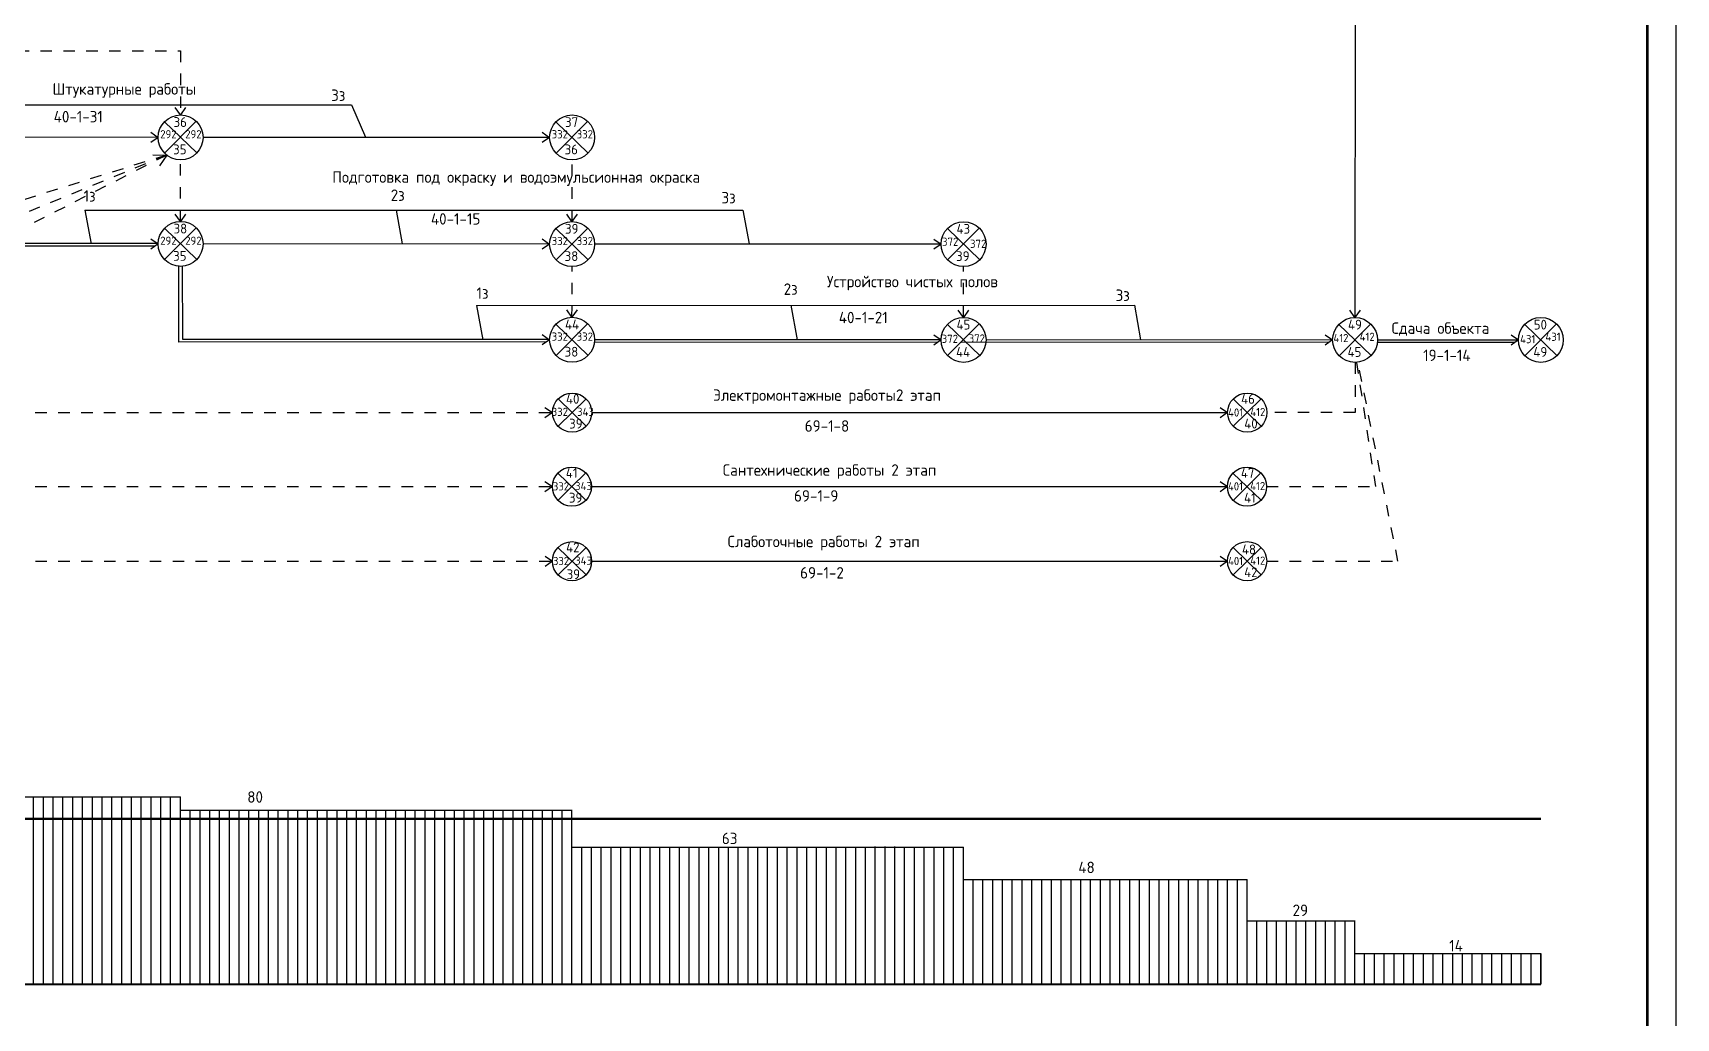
# Model space of a CAD drawing. Header units: millimetres. Extents: x -782 to 10910, y 3841 to 13237.
# Drawn here: x 679 to 966.1, y 4446.5 to 4618.5 of the extents above; entities that cross this region are included whole.
import ezdxf

# ---------------------------------------------------------------- set-up
doc = ezdxf.new("R2010")
doc.units = ezdxf.units.MM
doc.linetypes.add('KL', pattern=[4, 2, -2])
doc.layers.add('1STAIR2D', color=30, linetype='Continuous')
doc.layers.add('A0-08', color=101, linetype='Continuous')
doc.layers.add('Штампы&Таблицы', color=1, linetype='Continuous', lineweight=70)
doc.styles.add('GOST-2.304_Type-B', font='GOST_Common.ttf')

msp = doc.modelspace()

# ---------------------------------------------------------------- linework, layer by layer
at = {"color": 0}
msp.add_line((966.107131, 4163.787824), (966.107131, 4757.787824), dxfattribs=at)
at = {"lineweight": 25}
for p, q in [((910.034056, 4568.819261), (910.133366, 4707.250471)), ((700.890235, 4600.268902), (640.33434, 4600.308065)), ((769.289155, 4600.257007), (708.733242, 4600.273283)), ((769.288608, 4581.630871), (708.732714, 4581.670034)), ((837.687529, 4581.618976), (777.131616, 4581.635252)), ((705.171435, 4564.988873), (705.141984, 4577.763465)), ((837.686982, 4564.896464), (777.131087, 4564.935627)), ((906.085902, 4564.884569), (845.529989, 4564.900846)), ((913.910234, 4564.515775), (938.004689, 4564.515775)), ((913.928891, 4564.897846), (938.534816, 4564.897846)), ((776.630595, 4552.221206), (887.743533, 4552.221206)), ((776.598105, 4539.278656), (887.711044, 4539.278656)), ((776.615807, 4526.261605), (887.728746, 4526.261605))]:
    msp.add_line(p, q, dxfattribs=at)
at = {"linetype": 'KL', "lineweight": 25}
for p, q in [((640.334293, 4615.41357), (704.777851, 4615.41357)), ((704.777851, 4615.41357), (704.811737, 4604.195843)), ((702.381597, 4597.196574), (569.060566, 4542.528766)), ((702.381597, 4597.196574), (569.093045, 4555.46273)), ((702.381597, 4597.196574), (569.349863, 4529.409829)), ((704.811349, 4585.591539), (704.811737, 4596.352832)), ((773.21026, 4585.557812), (773.210538, 4596.348778)), ((773.19179, 4568.879838), (773.21011, 4577.714801)), ((841.608731, 4568.871874), (841.609012, 4577.710747)), ((910.007386, 4560.97634), (910.007386, 4552.212621)), ((913.623092, 4539.278656), (910.336229, 4560.990152)), ((917.500893, 4526.261605), (910.527652, 4561.011005)), ((571.416176, 4552.214568), (769.758215, 4552.214568)), ((571.448654, 4552.212621), (769.790694, 4552.212621)), ((910.007386, 4552.212621), (894.583413, 4552.212621)), ((571.416176, 4539.280604), (769.758215, 4539.280604)), ((894.550934, 4539.278656), (913.623092, 4539.278656)), ((571.433878, 4526.263553), (769.775918, 4526.263553)), ((894.568636, 4526.261605), (917.500893, 4526.261605))]:
    msp.add_line(p, q, dxfattribs=at)
at = {"linetype": 'Continuous'}
for p, q in [((700.351815, 4581.287962), (636.054504, 4581.236876)), ((700.798606, 4581.728387), (636.773686, 4581.723279)), ((768.750189, 4564.553556), (704.452878, 4564.50247)), ((769.196979, 4564.993981), (705.17206, 4564.988873)), ((837.149094, 4564.514393), (777.102539, 4564.463307)), ((905.547993, 4564.515775), (841.250681, 4564.464689))]:
    msp.add_line(p, q, dxfattribs=at)
at = {"color": 0, "lineweight": 25}
for p, q in [((636.412834, 4485.087436), (704.811255, 4485.087436)), ((704.811255, 4482.807436), (773.210685, 4482.807436)), ((773.210685, 4476.343636), (841.609059, 4476.343636)), ((841.609059, 4470.643636), (891.148738, 4470.643636)), ((891.148738, 4463.427436), (910.007432, 4463.427436)), ((910.007432, 4457.727436), (942.464128, 4457.727436)), ((942.464128, 4457.727436), (942.464128, 4452.403636))]:
    msp.add_line(p, q, dxfattribs=at)
at = {"lineweight": 50}
msp.add_line((206.397104, 4481.294818), (942.464128, 4481.294818), dxfattribs=at)
at = {"color": 0, "lineweight": 40, "ltscale": 0.01}
msp.add_line((206.397104, 4452.403636), (942.464128, 4452.403636), dxfattribs=at)
at = {"layer": '1STAIR2D', "color": 0, "lineweight": 100}
msp.add_line((961.107131, 4168.787824), (961.107131, 4752.787824), dxfattribs=at)
at = {"layer": 'A0-08', "color": 0, "lineweight": 25}
for p, q in [((619.698529, 4605.930096), (734.652588, 4605.946281)), ((734.652588, 4605.946281), (737.103655, 4600.316476)), ((701.991181, 4602.998795), (707.632293, 4597.54988)), ((702.009789, 4597.530745), (707.546005, 4603.085384)), ((770.390083, 4602.994741), (776.031195, 4597.545825)), ((770.408691, 4597.526691), (775.944907, 4603.08133)), ((688.096903, 4587.568198), (803.050962, 4587.584383)), ((688.096903, 4587.568198), (689.186782, 4581.65763)), ((742.449817, 4587.57585), (743.539697, 4581.665283)), ((803.050962, 4587.584383), (804.140841, 4581.673815)), ((701.990652, 4584.394492), (707.631764, 4578.945576)), ((702.009261, 4578.926442), (707.545477, 4584.48108)), ((770.389554, 4584.360764), (776.030666, 4578.911849)), ((770.408163, 4578.892714), (775.944379, 4584.447353)), ((838.788456, 4584.35671), (844.429568, 4578.907794)), ((838.807065, 4578.88866), (844.343281, 4584.443299)), ((704.436085, 4577.899271), (704.452878, 4564.50247)), ((756.495276, 4570.939374), (871.449335, 4570.955559)), ((756.495276, 4570.939374), (757.585386, 4564.923224)), ((811.441825, 4570.94711), (812.531935, 4564.93096)), ((871.449335, 4570.955559), (872.539445, 4564.939409)), ((770.389026, 4567.660085), (776.030138, 4562.21117)), ((770.407634, 4562.192035), (775.94385, 4567.746674)), ((838.787928, 4567.626358), (844.42904, 4562.177442)), ((838.806536, 4562.158308), (844.342752, 4567.712947)), ((907.18683, 4567.622304), (912.827942, 4562.173388)), ((907.205438, 4562.154254), (912.741654, 4567.708892)), ((939.643526, 4567.622304), (945.284638, 4562.173388)), ((939.662134, 4562.154254), (945.19835, 4567.708892)), ((770.750832, 4554.58862), (775.670446, 4549.836621)), ((773.210639, 4552.212621), (775.654217, 4554.605307)), ((888.703661, 4554.58862), (893.623275, 4549.836621)), ((891.163468, 4552.212621), (893.607046, 4554.605307)), ((770.76706, 4549.819934), (773.210639, 4552.212621)), ((888.719889, 4549.819934), (891.163468, 4552.212621)), ((770.718353, 4541.654656), (775.637967, 4536.902657)), ((770.734582, 4536.88597), (773.17816, 4539.278656)), ((773.17816, 4539.278656), (775.621738, 4541.671343)), ((888.671182, 4541.654656), (893.590796, 4536.902657)), ((888.687411, 4536.88597), (891.130989, 4539.278656)), ((891.130989, 4539.278656), (893.574567, 4541.671343)), ((770.736055, 4528.637605), (775.655669, 4523.885606)), ((773.195862, 4526.261605), (775.63944, 4528.654292)), ((888.688884, 4528.637605), (893.608498, 4523.885606)), ((891.148691, 4526.261605), (893.592269, 4528.654292)), ((770.752284, 4523.868919), (773.195862, 4526.261605)), ((888.705113, 4523.868919), (891.148691, 4526.261605)), ((679.128356, 4452.403636), (679.128356, 4485.087436)), ((680.838328, 4452.403636), (680.838328, 4485.087436)), ((682.548301, 4452.403636), (682.548301, 4485.087436)), ((684.258273, 4452.403636), (684.258273, 4485.087436)), ((685.968246, 4452.403636), (685.968246, 4485.087436)), ((687.678218, 4452.403636), (687.678218, 4485.087436)), ((689.388191, 4452.403636), (689.388191, 4485.087436)), ((691.098163, 4452.403636), (691.098163, 4485.087436)), ((692.808136, 4452.403636), (692.808136, 4485.087436)), ((694.518109, 4452.403636), (694.518109, 4485.087436)), ((696.211867, 4452.403636), (696.211867, 4485.087436)), ((697.938054, 4452.403636), (697.938054, 4485.087436)), ((699.648026, 4452.403636), (699.648026, 4485.087436)), ((701.357999, 4452.403636), (701.357999, 4485.087436)), ((703.067971, 4452.403391), (703.067971, 4485.087436)), ((704.777944, 4452.403636), (704.777944, 4485.087436)), ((706.487916, 4452.403636), (706.487916, 4482.807436)), ((708.197889, 4452.403636), (708.197889, 4482.807436)), ((709.907861, 4452.403636), (709.907861, 4482.807436)), ((711.617834, 4452.403636), (711.617834, 4482.807436)), ((713.327807, 4452.403636), (713.327807, 4482.807436)), ((715.037779, 4452.403636), (715.037779, 4482.807436)), ((716.747752, 4452.403636), (716.747752, 4482.807436)), ((718.457724, 4452.403636), (718.457724, 4482.807436)), ((720.167697, 4452.403636), (720.167697, 4482.807436)), ((721.877669, 4452.403636), (721.877669, 4482.807436)), ((723.587642, 4452.403636), (723.587642, 4482.807436)), ((725.297614, 4452.403636), (725.297614, 4482.807436)), ((727.007587, 4452.403636), (727.007587, 4482.807436)), ((728.701346, 4452.403636), (728.701346, 4482.807436)), ((730.427532, 4452.403636), (730.427532, 4482.807436)), ((732.137505, 4452.403636), (732.137505, 4482.807436)), ((733.847477, 4452.403636), (733.847477, 4482.807436)), ((735.55745, 4452.403391), (735.55745, 4482.807436)), ((737.267422, 4452.403636), (737.267422, 4482.807436)), ((738.977395, 4452.403636), (738.977395, 4482.807436)), ((740.687367, 4452.403636), (740.687367, 4482.807436)), ((742.39734, 4452.403636), (742.39734, 4482.807436)), ((744.107312, 4452.403636), (744.107312, 4482.807436)), ((745.817285, 4452.403636), (745.817285, 4482.807436)), ((747.527258, 4452.403636), (747.527258, 4482.807436)), ((749.23723, 4452.403636), (749.23723, 4482.807436)), ((750.947203, 4452.403636), (750.947203, 4482.807436)), ((752.657175, 4452.403636), (752.657175, 4482.807436)), ((754.367148, 4452.403636), (754.367148, 4482.807436)), ((756.07712, 4452.403636), (756.07712, 4482.807436)), ((757.787093, 4452.403636), (757.787093, 4482.807436)), ((759.497065, 4452.403636), (759.497065, 4482.807436)), ((761.190824, 4452.403636), (761.190824, 4482.807436)), ((762.91701, 4452.403636), (762.91701, 4482.807436)), ((764.626983, 4452.403636), (764.626983, 4482.807436)), ((766.336956, 4452.403636), (766.336956, 4482.807436)), ((768.046928, 4452.403391), (768.046928, 4482.807436)), ((769.756901, 4452.403636), (769.756901, 4482.807436)), ((771.466873, 4452.403636), (771.466873, 4482.807436)), ((773.176846, 4452.403636), (773.176846, 4482.807436)), ((774.886818, 4452.403636), (774.886818, 4476.343636)), ((776.596791, 4452.403636), (776.596791, 4476.343636)), ((778.306763, 4452.403636), (778.306763, 4476.343636)), ((780.016736, 4452.403636), (780.016736, 4476.343636)), ((781.726709, 4452.403636), (781.726709, 4476.343636)), ((783.436681, 4452.403636), (783.436681, 4476.343636)), ((785.146654, 4452.403636), (785.146654, 4476.343636)), ((786.856626, 4452.403636), (786.856626, 4476.343636)), ((788.566599, 4452.403636), (788.566599, 4476.343636)), ((790.276571, 4452.403636), (790.276571, 4476.343636)), ((791.986544, 4452.403636), (791.986544, 4476.343636)), ((793.680302, 4452.403636), (793.680302, 4476.343636)), ((795.406489, 4452.403636), (795.406489, 4476.343636)), ((797.116461, 4452.403636), (797.116461, 4476.343636)), ((798.826434, 4452.403636), (798.826434, 4476.343636)), ((800.536407, 4452.403391), (800.536407, 4476.343636)), ((802.246379, 4452.403636), (802.246379, 4476.343636)), ((803.956352, 4452.403636), (803.956352, 4476.343636)), ((805.666324, 4452.403636), (805.666324, 4476.343636)), ((807.376297, 4452.403636), (807.376297, 4476.343636)), ((809.086269, 4452.403636), (809.086269, 4476.343636)), ((810.796242, 4452.403636), (810.796242, 4476.343636)), ((812.506214, 4452.403636), (812.506214, 4476.343636)), ((814.216187, 4452.403636), (814.216187, 4476.343636)), ((815.92616, 4452.403636), (815.92616, 4476.343636)), ((817.636132, 4452.403636), (817.636132, 4476.343636)), ((819.346105, 4452.403636), (819.346105, 4476.343636)), ((821.056077, 4452.403636), (821.056077, 4476.343636)), ((822.76605, 4452.403636), (822.76605, 4476.343636)), ((824.476022, 4452.403636), (824.476022, 4476.343636)), ((826.169781, 4452.403636), (826.169781, 4476.431897)), ((827.895967, 4452.403636), (827.895967, 4476.431897)), ((829.60594, 4452.403636), (829.60594, 4476.431897)), ((831.315912, 4452.403636), (831.315912, 4476.343636)), ((833.025885, 4452.403391), (833.025885, 4476.343636)), ((834.735858, 4452.403636), (834.735858, 4476.343636)), ((836.44583, 4452.403636), (836.44583, 4476.343636)), ((838.155803, 4452.403636), (838.155803, 4476.343636)), ((839.865775, 4452.403636), (839.865775, 4476.343636)), ((841.575748, 4452.403636), (841.575748, 4476.343636)), ((843.28572, 4452.403636), (843.28572, 4470.643636)), ((844.995693, 4452.403636), (844.995693, 4470.643636)), ((846.705665, 4452.403636), (846.705665, 4470.643636)), ((848.415638, 4452.403636), (848.415638, 4470.643636)), ((850.125611, 4452.403636), (850.125611, 4470.643636)), ((851.835583, 4452.403636), (851.835583, 4470.643636)), ((853.545556, 4452.403636), (853.545556, 4470.643636)), ((855.255528, 4452.403636), (855.255528, 4470.643636)), ((856.965501, 4452.403636), (856.965501, 4470.643636)), ((858.659259, 4452.403636), (858.659259, 4470.643636)), ((860.385446, 4452.403636), (860.385446, 4470.643636)), ((862.095418, 4452.403636), (862.095418, 4470.643636)), ((863.805391, 4452.403636), (863.805391, 4470.643636)), ((865.515363, 4452.403391), (865.515363, 4470.643636)), ((867.225336, 4452.403636), (867.225336, 4470.643636)), ((868.935309, 4452.403636), (868.935309, 4470.643636)), ((870.645281, 4452.403636), (870.645281, 4470.643636)), ((872.355254, 4452.403636), (872.355254, 4470.643636)), ((874.065226, 4452.403636), (874.065226, 4470.643636)), ((875.775199, 4452.403636), (875.775199, 4470.643636)), ((877.485171, 4452.403636), (877.485171, 4470.643636)), ((879.195144, 4452.403636), (879.195144, 4470.643636)), ((880.905116, 4452.403636), (880.905116, 4470.643636)), ((882.615089, 4452.403636), (882.615089, 4470.643636)), ((884.325062, 4452.403636), (884.325062, 4470.643636)), ((886.035034, 4452.403636), (886.035034, 4470.643636)), ((887.745007, 4452.403636), (887.745007, 4470.643636)), ((889.454979, 4452.403636), (889.454979, 4470.643636)), ((891.148738, 4452.403636), (891.148738, 4470.643636)), ((892.874924, 4452.403636), (892.874924, 4463.427436)), ((894.584897, 4452.403636), (894.584897, 4463.427436)), ((896.294869, 4452.403636), (896.294869, 4463.427436)), ((898.004842, 4452.403391), (898.004842, 4463.427436)), ((899.714814, 4452.403636), (899.714814, 4463.427436)), ((901.424787, 4452.403636), (901.424787, 4463.427436)), ((903.13476, 4452.403636), (903.13476, 4463.427436)), ((904.844732, 4452.403636), (904.844732, 4463.427436)), ((906.554705, 4452.403636), (906.554705, 4463.427436)), ((908.264677, 4452.403636), (908.264677, 4463.427436)), ((909.97465, 4452.403636), (909.97465, 4463.427436)), ((911.684622, 4452.403636), (911.684622, 4457.727436)), ((913.394595, 4452.403636), (913.394595, 4457.727436)), ((915.104567, 4452.403636), (915.104567, 4457.727436)), ((916.81454, 4452.403636), (916.81454, 4457.727436)), ((918.524512, 4452.403636), (918.524512, 4457.727436)), ((920.234485, 4452.403636), (920.234485, 4457.727436)), ((921.944458, 4452.403636), (921.944458, 4457.727436)), ((923.638216, 4452.403636), (923.638216, 4457.727436)), ((925.364403, 4452.403636), (925.364403, 4457.727436)), ((927.074375, 4452.403636), (927.074375, 4457.727436)), ((928.784348, 4452.403636), (928.784348, 4457.727436)), ((930.49432, 4452.403391), (930.49432, 4457.727436)), ((932.204293, 4452.403636), (932.204293, 4457.727436)), ((933.914265, 4452.403636), (933.914265, 4457.727436)), ((935.624238, 4452.403636), (935.624238, 4457.727436)), ((937.334211, 4452.403636), (937.334211, 4457.727436)), ((939.044183, 4452.403636), (939.044183, 4457.727436)), ((940.754156, 4452.403636), (940.754156, 4457.727436)), ((942.464128, 4452.403636), (942.464128, 4457.727436))]:
    msp.add_line(p, q, dxfattribs=at)
for points in [[(705.677611, 4605.480554), (704.777897, 4604.19563), (703.878184, 4605.480554)], [(699.605311, 4601.168615), (700.890235, 4600.268902), (699.605311, 4599.369188)], [(768.004213, 4601.164561), (769.289137, 4600.264847), (768.004213, 4599.365134)], [(699.975773, 4597.228058), (702.381597, 4597.196574), (701.114863, 4595.299722)], [(705.677082, 4586.87625), (704.777369, 4585.591326), (703.877655, 4586.87625)], [(774.075984, 4586.842523), (773.176271, 4585.557599), (772.276557, 4586.842523)], [(699.604783, 4582.564311), (700.889706, 4581.664598), (699.604783, 4580.764884)], [(768.003684, 4582.530584), (769.288608, 4581.630871), (768.003684, 4580.731157)], [(836.402586, 4582.52653), (837.68751, 4581.626816), (836.402586, 4580.727103)], [(774.075456, 4570.141844), (773.175742, 4568.85692), (772.276029, 4570.141844)], [(842.474358, 4570.108117), (841.574644, 4568.823193), (840.674931, 4570.108117)], [(910.87326, 4570.104063), (909.973546, 4568.819139), (909.073833, 4570.104063)], [(768.003156, 4565.829905), (769.28808, 4564.930191), (768.003156, 4564.030478)], [(836.402058, 4565.796178), (837.686982, 4564.896464), (836.402058, 4563.996751)], [(904.80096, 4565.792123), (906.085884, 4564.89241), (904.80096, 4563.992697)], [(937.257656, 4565.792123), (938.54258, 4564.89241), (937.257656, 4563.992697)], [(768.473291, 4553.112334), (769.758215, 4552.212621), (768.473291, 4551.312907)], [(886.45861, 4553.120919), (887.743533, 4552.221206), (886.45861, 4551.321492)], [(768.473291, 4540.17837), (769.758215, 4539.278656), (768.473291, 4538.378943)], [(886.42612, 4540.17837), (887.711044, 4539.278656), (886.42612, 4538.378943)], [(768.490993, 4527.161319), (769.775917, 4526.261605), (768.490993, 4525.361892)], [(886.443822, 4527.161319), (887.728746, 4526.261605), (886.443822, 4525.361892)]]:
    msp.add_lwpolyline(points, dxfattribs=at)
for centre, radius in [((704.811737, 4600.274338), 3.921506), ((773.210639, 4600.270283), 3.921506), ((704.811208, 4581.670034), 3.921506), ((773.21011, 4581.636307), 3.921506), ((841.609012, 4581.632252), 3.921506), ((773.209582, 4564.935627), 3.921506), ((841.608484, 4564.9019), 3.921506), ((910.007386, 4564.897846), 3.921506), ((942.464082, 4564.897846), 3.921506), ((773.210639, 4552.212621), 3.419945), ((891.163468, 4552.212621), 3.419945), ((773.17816, 4539.278656), 3.419945), ((891.130989, 4539.278656), 3.419945), ((773.195862, 4526.261605), 3.419945), ((891.148691, 4526.261605), 3.419945)]:
    msp.add_circle(centre, radius, dxfattribs=at)
at = {"layer": 'Штампы&Таблицы', "color": 0, "lineweight": 25}
msp.add_line((966.107278, 4163.788007), (966.107278, 4757.788007), dxfattribs=at)

# ---------------------------------------------------------------- texts
at = {"layer": 'A0-08', "color": 0, "lineweight": 25, "attachment_point": 1, "style": 'GOST-2.304_Type-B'}
for s, width, heights, insert, char_height in [('Штукатурные работы', 52.26142591, [0], (682.434261, 4609.735199), 2), ('3з', 10.51308256, [1.940502], (731.111712, 4608.637688), 2), ('40-1-31', 1.63376998, [0], (682.633735, 4604.898712), 2), ('36', 1.8130959, [0], (703.577429, 4603.803319), 1.7099725), ('37', 1.8130959, [0], (771.976331, 4603.799265), 1.7099725), ('292', 2.49875162, [0], (701.248836, 4601.541331), 1.425), ('292', 2.5, [0], (705.616, 4601.541331), 1.425), ('332', 2.49875162, [0], (769.647738, 4601.537276), 1.425), ('332', 2.5, [0], (774.014902, 4601.537276), 1.425), ('35', 2.49875162, [0], (703.504149, 4599.034274), 1.7099725), ('36', 2.49875162, [0], (771.903051, 4599.03022), 1.7099725), ('Подготовка под окраску и водоэмульсионная окраска', 70.16281827, [0], (731.309489, 4594.348078), 2), ('1з', 10.51308256, [1.940502], (687.86019, 4591.054021), 2), ('2з', 10.51308256, [1.940502], (741.523485, 4591.179227), 2), ('3з', 10.51308256, [1.940502], (799.308459, 4590.752136), 2), ('38', 1.8130959, [0], (703.576901, 4585.199015), 1.7099725), ('40-1-15', 1.63376998, [0], (748.543178, 4587.03964), 2), ('292', 2.49875162, [0], (701.248307, 4582.937027), 1.425), ('292', 2.5, [0], (705.615472, 4582.937027), 1.425), ('332', 2.49875162, [0], (769.647209, 4582.9033), 1.425), ('39', 1.8130959, [0], (771.975803, 4585.165288), 1.7099725), ('332', 2.5, [0], (774.014374, 4582.9033), 1.425), ('372', 2.49875162, [0], (837.853411, 4582.760822), 1.425), ('43', 1.8130959, [0], (840.374705, 4585.161234), 1.7099725), ('372', 2.5, [0], (842.743262, 4582.406525), 1.425), ('35', 2.49875162, [0], (703.503621, 4580.42997), 1.7099725), ('38', 2.49875162, [0], (771.902523, 4580.396243), 1.7099725), ('39', 2.49875162, [0], (840.301425, 4580.392189), 1.7099725), ('1з', 10.51308256, [1.940502], (756.512993, 4574.074392), 2), ('2з', 10.51308256, [1.940502], (810.176289, 4574.777775), 2), ('Устройство чистых полов', 52.26142591, [0], (817.735012, 4576.097711), 2), ('3з', 10.51308256, [1.940502], (868.171647, 4573.707661), 2), ('44', 1.8130959, [0], (771.975274, 4568.464609), 1.7099725), ('40-1-21', 1.63376998, [0], (819.80745, 4569.817344), 2), ('45', 1.8130959, [0], (840.374176, 4568.430882), 1.7099725), ('49', 1.8130959, [0], (908.773078, 4568.426827), 1.7099725), ('Сдача объекта', 80.36652912, [0], (916.392569, 4567.960178), 2), ('50', 1.8130959, [0], (941.229774, 4568.426827), 1.7099725), ('332', 2.49875162, [0], (769.646681, 4566.20262), 1.425), ('332', 2.5, [0], (774.013845, 4566.20262), 1.425), ('372', 2.49875162, [0], (837.793641, 4565.810295), 1.425), ('372', 2.5, [0], (842.509853, 4565.873948), 1.425), ('412', 2.49875162, [0], (906.226367, 4565.93809), 1.425), ('412', 2.5, [0], (910.811649, 4566.164839), 1.425), ('431', 2.49875162, [0], (938.845644, 4565.752604), 1.425), ('431', 2.5, [0], (943.268345, 4566.164839), 1.425), ('38', 2.49875162, [0], (771.901994, 4563.695564), 1.7099725), ('44', 2.49875162, [0], (840.300896, 4563.661837), 1.7099725), ('45', 2.49875162, [0], (908.699798, 4563.657782), 1.7099725), ('19-1-14', 2.5, [0], (921.896197, 4563.212235), 2), ('49', 2.49875162, [0], (941.156494, 4563.657782), 1.7099725), ('40', 2.49875162, [0], (772.146303, 4555.46273), 1.7099725), ('Электромонтажные работы2 этап', 80.36652912, [0], (797.840221, 4556.265647), 2), ('46', 2.49875162, [0], (890.099132, 4555.46273), 1.7099725), ('332', 2.49875162, [0], (769.642949, 4553.057897), 1.425), ('39', 2.49875162, [0], (772.692854, 4551.137651), 1.7099725), ('343', 3.09909926, [0], (774.078435, 4553.062344), 1.425), ('69-1-8', 2.5, [0], (813.853076, 4550.873734), 2), ('401', 2.49875162, [0], (887.822369, 4552.942748), 1.425), ('40', 2.49875162, [0], (890.645683, 4551.137651), 1.7099725), ('412', 3.09909926, [0], (891.709476, 4553.026635), 1.425), ('41', 2.49875162, [0], (772.113824, 4542.528766), 1.7099725), ('Сантехнические работы 2 этап', 63.26941387, [0], (799.537282, 4543.186491), 2), ('47', 2.49875162, [0], (890.066653, 4542.528766), 1.7099725), ('332', 2.49875162, [0], (769.84465, 4540.042685), 1.425), ('343', 3.09909926, [1.799971], (773.724168, 4540.092671), 1.425), ('401', 2.49875162, [0], (887.796349, 4540.037734), 1.425), ('412', 3.09909926, [0], (891.676997, 4540.092671), 1.425), ('39', 2.49875162, [0], (772.660375, 4538.203687), 1.7099725), ('69-1-9', 2.5, [0], (811.984826, 4538.665683), 2), ('41', 2.49875162, [0], (890.613204, 4538.203687), 1.7099725), ('Слаботочные работы 2 этап', 39.89917952, [0], (800.390422, 4530.704007), 2), ('42', 2.49875162, [0], (772.163653, 4529.522061), 1.7099725), ('48', 2.49875162, [0], (890.247603, 4529.175398), 1.7099725), ('332', 2.49875162, [0], (769.857779, 4527.005398), 1.425), ('343', 2.49875162, [0], (773.74187, 4527.075619), 1.425), ('69-1-2', 2.69457423, [0], (813.044588, 4525.232044), 2), ('401', 2.49875162, [0], (887.810642, 4527.005548), 1.425), ('42', 2.49875162, [0], (890.630906, 4525.186636), 1.7099725), ('412', 2.49875162, [0], (891.694699, 4527.075619), 1.425), ('39', 2.49875162, [0], (772.256525, 4524.836392), 1.7099725)]:
    msp.add_mtext_dynamic_manual_height_columns(s, width=width, gutter_width=12.5, heights=heights, dxfattribs=dict(at, insert=insert, char_height=char_height))
at = {"layer": 'A0-08', "color": 0, "lineweight": 25, "char_height": 2, "width": 43.46957813, "attachment_point": 1, "style": 'GOST-2.304_Type-B'}
for s, insert in [('80', (716.451162, 4486.080548)), ('63', (799.374055, 4478.842101)), ('48', (861.657965, 4473.78151)), ('29', (899.095572, 4466.29583)), ('14', (926.459791, 4460.100674))]:
    msp.add_mtext(s, dxfattribs=dict(at, insert=insert))

doc.saveas('drawing.dxf')
